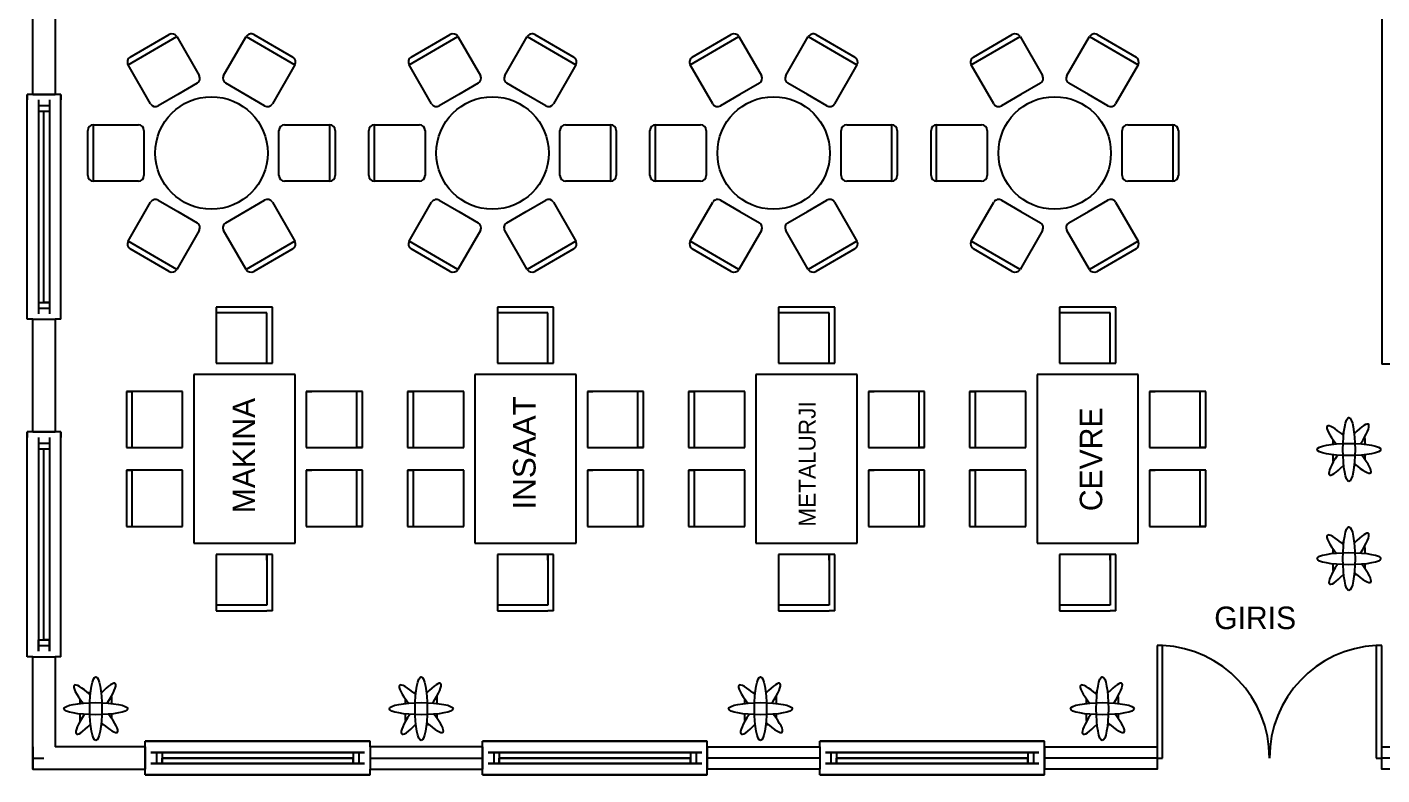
# Model space of a CAD drawing. Header units: millimetres. Extents: x -2460 to 1915, y -15 to 2310.
# Drawn here: x -5 to 1200, y -15 to 650 of the extents above; entities that cross this region are included whole.
import ezdxf

# ---------------------------------------------------------------- set-up
doc = ezdxf.new("R2010")
doc.units = ezdxf.units.MM

msp = doc.modelspace()

# ---------------------------------------------------------------- linework, layer by layer
for p, q in [((1200, 790), (1200, 350)), ((84.82, 616.288), (128.121, 641.288)), ((86.65, 623.118), (121.291, 643.118)), ((128.121, 641.288), (148.121, 606.647)), ((169.82, 606.647), (189.82, 641.288)), ((189.82, 641.288), (233.121, 616.288)), ((196.65, 643.118), (231.291, 623.118)), ((334.82, 616.288), (378.121, 641.288)), ((336.65, 623.118), (371.291, 643.118)), ((378.121, 641.288), (398.121, 606.647)), ((419.82, 606.647), (439.82, 641.288)), ((439.82, 641.288), (483.121, 616.288)), ((446.65, 643.118), (481.291, 623.118)), ((584.82, 616.288), (628.121, 641.288)), ((586.65, 623.118), (621.291, 643.118)), ((628.121, 641.288), (648.121, 606.647)), ((669.82, 606.647), (689.82, 641.288)), ((689.82, 641.288), (733.121, 616.288)), ((696.65, 643.118), (731.291, 623.118)), ((834.82, 616.288), (878.121, 641.288)), ((836.65, 623.118), (871.291, 643.118)), ((878.121, 641.288), (898.121, 606.647)), ((919.82, 606.647), (939.82, 641.288)), ((939.82, 641.288), (983.121, 616.288)), ((946.65, 643.118), (981.291, 623.118)), ((104.82, 581.647), (84.82, 616.288)), ((233.121, 616.288), (213.121, 581.647)), ((354.82, 581.647), (334.82, 616.288)), ((483.121, 616.288), (463.121, 581.647)), ((604.82, 581.647), (584.82, 616.288)), ((733.121, 616.288), (713.121, 581.647)), ((854.82, 581.647), (834.82, 616.288)), ((983.121, 616.288), (963.121, 581.647)), ((146.291, 599.817), (128.97, 589.817)), ((188.97, 589.817), (171.65, 599.817)), ((396.291, 599.817), (378.97, 589.817)), ((438.97, 589.817), (421.65, 599.817)), ((646.291, 599.817), (628.97, 589.817)), ((688.97, 589.817), (671.65, 599.817)), ((896.291, 599.817), (878.97, 589.817)), ((938.97, 589.817), (921.65, 599.817)), ((-5, 390), (-5, 590)), ((0, 590), (-5, 590)), ((-5, 590), (-5, 585)), ((0, 590), (20, 590)), ((5, 585), (5, 395)), ((5, 585), (5, 580)), ((5, 580), (15, 580)), ((5, 580), (5, 575)), ((15, 585), (15, 395)), ((15, 585), (15, 580)), ((15, 580), (15, 575)), ((25, 590), (20, 590)), ((25, 390), (25, 590)), ((25, 590), (25, 585)), ((128.97, 589.817), (111.65, 579.817)), ((206.291, 579.817), (188.97, 589.817)), ((378.97, 589.817), (361.65, 579.817)), ((456.291, 579.817), (438.97, 589.817)), ((628.97, 589.817), (611.65, 579.817)), ((706.291, 579.817), (688.97, 589.817)), ((878.97, 589.817), (861.65, 579.817)), ((956.291, 579.817), (938.97, 589.817)), ((5, 575), (15, 575)), ((10, 405), (10, 575)), ((48.97, 517.856), (48.97, 557.856)), ((53.97, 562.856), (93.97, 562.856)), ((53.97, 512.856), (53.97, 562.856)), ((98.97, 557.856), (98.97, 537.856)), ((218.97, 537.856), (218.97, 557.856)), ((223.97, 562.856), (263.97, 562.856)), ((263.97, 562.856), (263.97, 512.856)), ((268.97, 557.856), (268.97, 517.856)), ((298.97, 517.856), (298.97, 557.856)), ((303.97, 562.856), (343.97, 562.856)), ((303.97, 512.856), (303.97, 562.856)), ((348.97, 557.856), (348.97, 537.856)), ((468.97, 537.856), (468.97, 557.856)), ((473.97, 562.856), (513.97, 562.856)), ((513.97, 562.856), (513.97, 512.856)), ((518.97, 557.856), (518.97, 517.856)), ((548.97, 517.856), (548.97, 557.856)), ((553.97, 562.856), (593.97, 562.856)), ((553.97, 512.856), (553.97, 562.856)), ((598.97, 557.856), (598.97, 537.856)), ((718.97, 537.856), (718.97, 557.856)), ((723.97, 562.856), (763.97, 562.856)), ((763.97, 562.856), (763.97, 512.856)), ((768.97, 557.856), (768.97, 517.856)), ((798.97, 517.856), (798.97, 557.856)), ((803.97, 562.856), (843.97, 562.856)), ((803.97, 512.856), (803.97, 562.856)), ((848.97, 557.856), (848.97, 537.856)), ((968.97, 537.856), (968.97, 557.856)), ((973.97, 562.856), (1013.97, 562.856)), ((1013.97, 562.856), (1013.97, 512.856)), ((1018.97, 557.856), (1018.97, 517.856)), ((98.97, 537.856), (98.97, 517.856)), ((218.97, 517.856), (218.97, 537.856)), ((348.97, 537.856), (348.97, 517.856)), ((468.97, 517.856), (468.97, 537.856)), ((598.97, 537.856), (598.97, 517.856)), ((718.97, 517.856), (718.97, 537.856)), ((848.97, 537.856), (848.97, 517.856)), ((968.97, 517.856), (968.97, 537.856)), ((93.97, 512.856), (53.97, 512.856)), ((263.97, 512.856), (223.97, 512.856)), ((343.97, 512.856), (303.97, 512.856)), ((513.97, 512.856), (473.97, 512.856)), ((593.97, 512.856), (553.97, 512.856)), ((763.97, 512.856), (723.97, 512.856)), ((843.97, 512.856), (803.97, 512.856)), ((1013.97, 512.856), (973.97, 512.856)), ((84.82, 459.423), (104.82, 494.064)), ((111.65, 495.894), (128.97, 485.894)), ((188.97, 485.894), (206.291, 495.894)), ((213.121, 494.064), (233.121, 459.423)), ((334.82, 459.423), (354.82, 494.064)), ((361.65, 495.894), (378.97, 485.894)), ((438.97, 485.894), (456.291, 495.894)), ((463.121, 494.064), (483.121, 459.423)), ((584.82, 459.423), (604.82, 494.064)), ((611.65, 495.894), (628.97, 485.894)), ((688.97, 485.894), (706.291, 495.894)), ((713.121, 494.064), (733.121, 459.423)), ((834.82, 459.423), (854.82, 494.064)), ((861.65, 495.894), (878.97, 485.894)), ((938.97, 485.894), (956.291, 495.894)), ((963.121, 494.064), (983.121, 459.423)), ((128.97, 485.894), (146.291, 475.894)), ((171.65, 475.894), (188.97, 485.894)), ((378.97, 485.894), (396.291, 475.894)), ((421.65, 475.894), (438.97, 485.894)), ((628.97, 485.894), (646.291, 475.894)), ((671.65, 475.894), (688.97, 485.894)), ((878.97, 485.894), (896.291, 475.894)), ((921.65, 475.894), (938.97, 485.894)), ((128.121, 434.423), (84.82, 459.423)), ((148.121, 469.064), (128.121, 434.423)), ((189.82, 434.423), (169.82, 469.064)), ((233.121, 459.423), (189.82, 434.423)), ((378.121, 434.423), (334.82, 459.423)), ((398.121, 469.064), (378.121, 434.423)), ((439.82, 434.423), (419.82, 469.064)), ((483.121, 459.423), (439.82, 434.423)), ((628.121, 434.423), (584.82, 459.423)), ((648.121, 469.064), (628.121, 434.423)), ((689.82, 434.423), (669.82, 469.064)), ((733.121, 459.423), (689.82, 434.423)), ((878.121, 434.423), (834.82, 459.423)), ((898.121, 469.064), (878.121, 434.423)), ((939.82, 434.423), (919.82, 469.064)), ((983.121, 459.423), (939.82, 434.423)), ((121.291, 432.593), (86.65, 452.593)), ((231.291, 452.593), (196.65, 432.593)), ((371.291, 432.593), (336.65, 452.593)), ((481.291, 452.593), (446.65, 432.593)), ((621.291, 432.593), (586.65, 452.593)), ((731.291, 452.593), (696.65, 432.593)), ((871.291, 432.593), (836.65, 452.593)), ((981.291, 452.593), (946.65, 432.593)), ((5, 405), (15, 405)), ((5, 400), (15, 400)), ((15, 405), (10, 405)), ((213.303, 400.912), (163.303, 400.912)), ((163.303, 400.912), (163.303, 350.912)), ((213.303, 350.912), (213.303, 400.912)), ((463.303, 400.912), (413.303, 400.912)), ((413.303, 400.912), (413.303, 350.912)), ((463.303, 350.912), (463.303, 400.912)), ((713.303, 400.912), (663.303, 400.912)), ((663.303, 400.912), (663.303, 350.912)), ((713.303, 350.912), (713.303, 400.912)), ((963.303, 400.912), (913.303, 400.912)), ((913.303, 400.912), (913.303, 350.912)), ((963.303, 350.912), (963.303, 400.912)), ((0, 390), (-5, 390)), ((0, 390), (20, 390)), ((25, 390), (20, 390)), ((208.303, 395.912), (163.303, 395.912)), ((208.303, 350.912), (208.303, 395.912)), ((458.303, 395.912), (413.303, 395.912)), ((458.303, 350.912), (458.303, 395.912)), ((708.303, 395.912), (663.303, 395.912)), ((708.303, 350.912), (708.303, 395.912)), ((958.303, 395.912), (913.303, 395.912)), ((958.303, 350.912), (958.303, 395.912)), ((163.303, 350.912), (188.303, 350.912)), ((188.303, 350.912), (213.303, 350.912)), ((188.303, 350.912), (208.303, 350.912)), ((413.303, 350.912), (438.303, 350.912)), ((438.303, 350.912), (463.303, 350.912)), ((438.303, 350.912), (458.303, 350.912)), ((663.303, 350.912), (688.303, 350.912)), ((688.303, 350.912), (713.303, 350.912)), ((688.303, 350.912), (708.303, 350.912)), ((913.303, 350.912), (938.303, 350.912)), ((938.303, 350.912), (963.303, 350.912)), ((938.303, 350.912), (958.303, 350.912)), ((1250, 350), (1200, 350)), ((233.303, 340.912), (143.303, 340.912)), ((143.303, 340.912), (143.303, 190.912)), ((233.303, 190.912), (233.303, 340.912)), ((483.303, 340.912), (393.303, 340.912)), ((393.303, 340.912), (393.303, 190.912)), ((483.303, 190.912), (483.303, 340.912)), ((733.303, 340.912), (643.303, 340.912)), ((643.303, 340.912), (643.303, 190.912)), ((733.303, 190.912), (733.303, 340.912)), ((983.303, 340.912), (893.303, 340.912)), ((893.303, 340.912), (893.303, 190.912)), ((983.303, 190.912), (983.303, 340.912)), ((133.303, 325.912), (83.303, 325.912)), ((83.303, 325.912), (83.303, 275.912)), ((83.303, 325.912), (88.303, 325.912)), ((88.303, 325.912), (88.303, 275.912)), ((133.303, 300.912), (133.303, 325.912)), ((293.303, 325.912), (243.303, 325.912)), ((243.303, 325.912), (243.303, 275.912)), ((243.303, 325.912), (248.303, 325.912)), ((288.303, 275.912), (288.303, 325.912)), ((293.303, 300.912), (293.303, 325.912)), ((383.303, 325.912), (333.303, 325.912)), ((333.303, 325.912), (333.303, 275.912)), ((333.303, 325.912), (338.303, 325.912)), ((338.303, 325.912), (338.303, 275.912)), ((383.303, 300.912), (383.303, 325.912)), ((543.303, 325.912), (493.303, 325.912)), ((493.303, 325.912), (493.303, 275.912)), ((493.303, 325.912), (498.303, 325.912)), ((538.303, 275.912), (538.303, 325.912)), ((543.303, 300.912), (543.303, 325.912)), ((633.303, 325.912), (583.303, 325.912)), ((583.303, 325.912), (583.303, 275.912)), ((583.303, 325.912), (588.303, 325.912)), ((588.303, 325.912), (588.303, 275.912)), ((633.303, 300.912), (633.303, 325.912)), ((793.303, 325.912), (743.303, 325.912)), ((743.303, 325.912), (743.303, 275.912)), ((743.303, 325.912), (748.303, 325.912)), ((788.303, 275.912), (788.303, 325.912)), ((793.303, 300.912), (793.303, 325.912)), ((883.303, 325.912), (833.303, 325.912)), ((833.303, 325.912), (833.303, 275.912)), ((833.303, 325.912), (838.303, 325.912)), ((838.303, 325.912), (838.303, 275.912)), ((883.303, 300.912), (883.303, 325.912)), ((1043.303, 325.912), (993.303, 325.912)), ((993.303, 325.912), (993.303, 275.912)), ((993.303, 325.912), (998.303, 325.912)), ((1038.303, 275.912), (1038.303, 325.912)), ((1043.303, 300.912), (1043.303, 325.912)), ((-5, 90), (-5, 290)), ((0, 290), (-5, 290)), ((-5, 290), (-5, 285)), ((0, 290), (20, 290)), ((25, 290), (20, 290)), ((25, 90), (25, 290)), ((25, 290), (25, 285)), ((133.303, 275.912), (133.303, 300.912)), ((293.303, 275.912), (293.303, 300.912)), ((383.303, 275.912), (383.303, 300.912)), ((543.303, 275.912), (543.303, 300.912)), ((633.303, 275.912), (633.303, 300.912)), ((793.303, 275.912), (793.303, 300.912)), ((883.303, 275.912), (883.303, 300.912)), ((1043.303, 275.912), (1043.303, 300.912)), ((5, 285), (5, 95)), ((5, 285), (5, 280)), ((5, 280), (15, 280)), ((5, 280), (5, 275)), ((15, 285), (15, 95)), ((15, 285), (15, 280)), ((15, 280), (15, 275)), ((5, 275), (15, 275)), ((10, 105), (10, 275)), ((83.303, 275.912), (133.303, 275.912)), ((243.303, 275.912), (293.303, 275.912)), ((293.303, 275.912), (288.303, 275.912)), ((333.303, 275.912), (383.303, 275.912)), ((493.303, 275.912), (543.303, 275.912)), ((543.303, 275.912), (538.303, 275.912)), ((583.303, 275.912), (633.303, 275.912)), ((743.303, 275.912), (793.303, 275.912)), ((793.303, 275.912), (788.303, 275.912)), ((833.303, 275.912), (883.303, 275.912)), ((993.303, 275.912), (1043.303, 275.912)), ((1043.303, 275.912), (1038.303, 275.912)), ((133.303, 255.912), (83.303, 255.912)), ((83.303, 255.912), (83.303, 205.912)), ((83.303, 255.912), (88.303, 255.912)), ((88.303, 255.912), (88.303, 205.912)), ((133.303, 230.912), (133.303, 255.912)), ((293.303, 255.912), (243.303, 255.912)), ((243.303, 255.912), (243.303, 205.912)), ((243.303, 255.912), (248.303, 255.912)), ((288.303, 205.912), (288.303, 255.912)), ((293.303, 230.912), (293.303, 255.912)), ((383.303, 255.912), (333.303, 255.912)), ((333.303, 255.912), (333.303, 205.912)), ((333.303, 255.912), (338.303, 255.912)), ((338.303, 255.912), (338.303, 205.912)), ((383.303, 230.912), (383.303, 255.912)), ((543.303, 255.912), (493.303, 255.912)), ((493.303, 255.912), (493.303, 205.912)), ((493.303, 255.912), (498.303, 255.912)), ((538.303, 205.912), (538.303, 255.912)), ((543.303, 230.912), (543.303, 255.912)), ((633.303, 255.912), (583.303, 255.912)), ((583.303, 255.912), (583.303, 205.912)), ((583.303, 255.912), (588.303, 255.912)), ((588.303, 255.912), (588.303, 205.912)), ((633.303, 230.912), (633.303, 255.912)), ((793.303, 255.912), (743.303, 255.912)), ((743.303, 255.912), (743.303, 205.912)), ((743.303, 255.912), (748.303, 255.912)), ((788.303, 205.912), (788.303, 255.912)), ((793.303, 230.912), (793.303, 255.912)), ((883.303, 255.912), (833.303, 255.912)), ((833.303, 255.912), (833.303, 205.912)), ((833.303, 255.912), (838.303, 255.912)), ((838.303, 255.912), (838.303, 205.912)), ((883.303, 230.912), (883.303, 255.912)), ((1043.303, 255.912), (993.303, 255.912)), ((993.303, 255.912), (993.303, 205.912)), ((993.303, 255.912), (998.303, 255.912)), ((1038.303, 205.912), (1038.303, 255.912)), ((1043.303, 230.912), (1043.303, 255.912)), ((133.303, 205.912), (133.303, 230.912)), ((293.303, 205.912), (293.303, 230.912)), ((383.303, 205.912), (383.303, 230.912)), ((543.303, 205.912), (543.303, 230.912)), ((633.303, 205.912), (633.303, 230.912)), ((793.303, 205.912), (793.303, 230.912)), ((883.303, 205.912), (883.303, 230.912)), ((1043.303, 205.912), (1043.303, 230.912)), ((83.303, 205.912), (133.303, 205.912)), ((243.303, 205.912), (293.303, 205.912)), ((293.303, 205.912), (288.303, 205.912)), ((333.303, 205.912), (383.303, 205.912)), ((493.303, 205.912), (543.303, 205.912)), ((543.303, 205.912), (538.303, 205.912)), ((583.303, 205.912), (633.303, 205.912)), ((743.303, 205.912), (793.303, 205.912)), ((793.303, 205.912), (788.303, 205.912)), ((833.303, 205.912), (883.303, 205.912)), ((993.303, 205.912), (1043.303, 205.912)), ((1043.303, 205.912), (1038.303, 205.912)), ((143.303, 190.912), (233.303, 190.912)), ((213.303, 180.912), (163.303, 180.912)), ((163.303, 180.912), (163.303, 130.912)), ((208.303, 175.912), (208.303, 180.912)), ((208.303, 180.912), (208.303, 135.912)), ((213.303, 130.912), (213.303, 180.912)), ((393.303, 190.912), (483.303, 190.912)), ((463.303, 180.912), (413.303, 180.912)), ((413.303, 180.912), (413.303, 130.912)), ((458.303, 175.912), (458.303, 180.912)), ((458.303, 180.912), (458.303, 135.912)), ((463.303, 130.912), (463.303, 180.912)), ((643.303, 190.912), (733.303, 190.912)), ((713.303, 180.912), (663.303, 180.912)), ((663.303, 180.912), (663.303, 130.912)), ((708.303, 175.912), (708.303, 180.912)), ((708.303, 180.912), (708.303, 135.912)), ((713.303, 130.912), (713.303, 180.912)), ((893.303, 190.912), (983.303, 190.912)), ((963.303, 180.912), (913.303, 180.912)), ((913.303, 180.912), (913.303, 130.912)), ((958.303, 175.912), (958.303, 180.912)), ((958.303, 180.912), (958.303, 135.912)), ((963.303, 130.912), (963.303, 180.912)), ((208.303, 135.912), (163.303, 135.912)), ((458.303, 135.912), (413.303, 135.912)), ((708.303, 135.912), (663.303, 135.912)), ((958.303, 135.912), (913.303, 135.912)), ((163.303, 130.912), (188.303, 130.912)), ((188.303, 130.912), (208.303, 130.912)), ((213.303, 130.912), (208.303, 130.912)), ((413.303, 130.912), (438.303, 130.912)), ((438.303, 130.912), (458.303, 130.912)), ((463.303, 130.912), (458.303, 130.912)), ((663.303, 130.912), (688.303, 130.912)), ((688.303, 130.912), (708.303, 130.912)), ((713.303, 130.912), (708.303, 130.912)), ((913.303, 130.912), (938.303, 130.912)), ((938.303, 130.912), (958.303, 130.912)), ((963.303, 130.912), (958.303, 130.912)), ((5, 100), (5, 105)), ((5, 105), (15, 105)), ((5, 95), (5, 100)), ((5, 100), (15, 100)), ((15, 105), (10, 105)), ((15, 100), (15, 105)), ((15, 95), (15, 100)), ((1000, 100), (1000, 0)), ((1005, 100), (1000, 100)), ((1005, 0), (1005, 100)), ((1200, 100), (1195, 100)), ((1195, 100), (1195, 0)), ((1200, 0), (1200, 100)), ((-5, 90), (-5, 95)), ((0, 90), (-5, 90)), ((0, 90), (20, 90)), ((25, 90), (20, 90)), ((25, 90), (25, 95)), ((100, 15), (300, 15)), ((100, 10), (100, 15)), ((100, 15), (105, 15)), ((300, 15), (100, 15)), ((100, 10), (100, 15)), ((100, 15), (105, 15)), ((300, 15), (295, 15)), ((300, 15), (295, 15)), ((300, 10), (300, 15)), ((300, 10), (300, 15)), ((400, 15), (600, 15)), ((400, 10), (400, 15)), ((400, 15), (405, 15)), ((600, 15), (400, 15)), ((400, 10), (400, 15)), ((400, 15), (405, 15)), ((600, 15), (595, 15)), ((600, 15), (595, 15)), ((600, 10), (600, 15)), ((600, 10), (600, 15)), ((700, 15), (900, 15)), ((700, 10), (700, 15)), ((700, 15), (705, 15)), ((900, 15), (700, 15)), ((700, 10), (700, 15)), ((700, 15), (705, 15)), ((900, 15), (895, 15)), ((900, 15), (895, 15)), ((900, 10), (900, 15)), ((900, 10), (900, 15)), ((0, 0), (10, 0)), ((100, 10), (100, -10)), ((295, 5), (105, 5)), ((105, 5), (110, 5)), ((105, 5), (295, 5)), ((105, 5), (110, 5)), ((110, 5), (110, -5)), ((110, 5), (115, 5)), ((110, 5), (110, -5)), ((110, 5), (115, 5)), ((115, 5), (115, -5)), ((115, 5), (115, -5)), ((115, -5), (115, 0)), ((115, 0), (285, 0)), ((285, 0), (115, 0)), ((290, 5), (285, 5)), ((285, 5), (285, -5)), ((290, 5), (285, 5)), ((285, 5), (285, -5)), ((285, -5), (285, 0)), ((295, 5), (290, 5)), ((290, 5), (290, -5)), ((295, 5), (290, 5)), ((290, 5), (290, -5)), ((300, 10), (300, -10)), ((300, 0), (400, 0)), ((400, 10), (400, -10)), ((595, 5), (405, 5)), ((405, 5), (410, 5)), ((405, 5), (595, 5)), ((405, 5), (410, 5)), ((410, 5), (410, -5)), ((410, 5), (415, 5)), ((410, 5), (410, -5)), ((410, 5), (415, 5)), ((415, 5), (415, -5)), ((415, 5), (415, -5)), ((415, -5), (415, 0)), ((415, 0), (585, 0)), ((585, 0), (415, 0)), ((590, 5), (585, 5)), ((585, 5), (585, -5)), ((590, 5), (585, 5)), ((585, 5), (585, -5)), ((585, -5), (585, 0)), ((595, 5), (590, 5)), ((590, 5), (590, -5)), ((595, 5), (590, 5)), ((590, 5), (590, -5)), ((600, 10), (600, -10)), ((700, 0), (600, 0)), ((700, 10), (700, -10)), ((895, 5), (705, 5)), ((705, 5), (710, 5)), ((705, 5), (895, 5)), ((705, 5), (710, 5)), ((710, 5), (710, -5)), ((710, 5), (715, 5)), ((710, 5), (710, -5)), ((710, 5), (715, 5)), ((715, 5), (715, -5)), ((715, 5), (715, -5)), ((715, -5), (715, 0)), ((715, 0), (885, 0)), ((885, 0), (715, 0)), ((890, 5), (885, 5)), ((885, 5), (885, -5)), ((890, 5), (885, 5)), ((885, 5), (885, -5)), ((885, -5), (885, 0)), ((895, 5), (890, 5)), ((890, 5), (890, -5)), ((895, 5), (890, 5)), ((890, 5), (890, -5)), ((900, 10), (900, -10)), ((1000, 0), (900, 0)), ((1000, 0), (1005, 0)), ((1195, 0), (1200, 0)), ((1300, 0), (1200, 0)), ((100, -15), (100, -10)), ((100, -15), (100, -10)), ((295, -5), (105, -5)), ((105, -5), (110, -5)), ((105, -5), (295, -5)), ((105, -5), (110, -5)), ((110, -5), (115, -5)), ((110, -5), (115, -5)), ((290, -5), (285, -5)), ((290, -5), (285, -5)), ((295, -5), (290, -5)), ((295, -5), (290, -5)), ((300, -15), (300, -10)), ((300, -15), (300, -10)), ((400, -15), (400, -10)), ((400, -15), (400, -10)), ((595, -5), (405, -5)), ((405, -5), (410, -5)), ((405, -5), (595, -5)), ((405, -5), (410, -5)), ((410, -5), (415, -5)), ((410, -5), (415, -5)), ((590, -5), (585, -5)), ((590, -5), (585, -5)), ((595, -5), (590, -5)), ((595, -5), (590, -5)), ((600, -15), (600, -10)), ((600, -15), (600, -10)), ((700, -15), (700, -10)), ((700, -15), (700, -10)), ((895, -5), (705, -5)), ((705, -5), (710, -5)), ((705, -5), (895, -5)), ((705, -5), (710, -5)), ((710, -5), (715, -5)), ((710, -5), (715, -5)), ((890, -5), (885, -5)), ((890, -5), (885, -5)), ((895, -5), (890, -5)), ((895, -5), (890, -5)), ((900, -15), (900, -10)), ((900, -15), (900, -10)), ((100, -15), (300, -15)), ((100, -15), (105, -15)), ((300, -15), (100, -15)), ((100, -15), (105, -15)), ((300, -15), (295, -15)), ((300, -15), (295, -15)), ((400, -15), (600, -15)), ((400, -15), (405, -15)), ((600, -15), (400, -15)), ((400, -15), (405, -15)), ((600, -15), (595, -15)), ((600, -15), (595, -15)), ((700, -15), (900, -15)), ((700, -15), (705, -15)), ((900, -15), (700, -15)), ((700, -15), (705, -15)), ((900, -15), (895, -15)), ((900, -15), (895, -15))]:
    msp.add_line(p, q)
for points in [[(0, 590), (0, 690), (20, 690), (20, 590)], [(0, 290), (0, 390), (20, 390), (20, 290)], [(400, 10), (300, 10), (300, -10), (400, -10)], [(600, 10), (700, 10), (700, -10), (600, -10)], [(900, 10), (1000, 10), (1000, -10), (900, -10)], [(1200, 10), (1300, 10), (1300, -10), (1200, -10)]]:
    msp.add_lwpolyline(points, close=True)
for points in [[(1156.686, 278.933), (1156.686, 282.788)], [(1163.662, 288.523), (1166.041, 288.523)], [(1175.349, 288.523), (1175.843, 288.523)], [(1184.705, 269.567), (1184.705, 265.712)], [(1166.041, 259.976), (1165.548, 259.976)], [(1177.728, 259.976), (1175.349, 259.976)], [(1156.686, 181.888), (1156.686, 185.743)], [(1163.662, 191.479), (1166.041, 191.479)], [(1175.349, 191.479), (1175.843, 191.479)], [(1184.705, 172.522), (1184.705, 168.667)], [(1166.041, 162.932), (1165.548, 162.932)], [(1177.728, 162.932), (1175.349, 162.932)], [(0, -10), (0, 90), (20, 90), (20, 10)], [(42.095, 48.527), (42.095, 52.383)], [(49.072, 58.118), (51.451, 58.118)], [(60.759, 58.118), (61.252, 58.118)], [(331.549, 48.527), (331.549, 52.383)], [(338.525, 58.118), (340.904, 58.118)], [(350.212, 58.118), (350.706, 58.118)], [(633.344, 48.527), (633.344, 52.383)], [(640.32, 58.118), (642.7, 58.118)], [(652.007, 58.118), (652.501, 58.118)], [(937.333, 48.527), (937.333, 52.383)], [(944.309, 58.118), (946.688, 58.118)], [(955.996, 58.118), (956.49, 58.118)], [(70.114, 39.162), (70.114, 35.306)], [(359.568, 39.162), (359.568, 35.306)], [(661.363, 39.162), (661.363, 35.306)], [(965.352, 39.162), (965.352, 35.306)], [(51.451, 29.571), (50.957, 29.571)], [(63.138, 29.571), (60.759, 29.571)], [(340.904, 29.571), (340.411, 29.571)], [(352.592, 29.571), (350.212, 29.571)], [(642.7, 29.571), (642.206, 29.571)], [(654.387, 29.571), (652.007, 29.571)], [(946.688, 29.571), (946.195, 29.571)], [(958.375, 29.571), (955.996, 29.571)], [(0, 10), (0, -10), (100, -10), (100, 10), (20, 10)]]:
    msp.add_lwpolyline(points)
for points in [[(1184.466, 285.05, -0.07770199), (1184.705, 283.523), (1184.705, 278.933)], [(1156.924, 263.45, -0.07770199), (1156.686, 264.976), (1156.686, 269.567)], [(1184.466, 188.005, -0.07770199), (1184.705, 186.479), (1184.705, 181.888)], [(1156.924, 166.405, -0.07770199), (1156.686, 167.932), (1156.686, 172.522)], [(69.876, 54.644, -0.07770199), (70.114, 53.118), (70.114, 48.527)], [(359.329, 54.644, -0.07770199), (359.568, 53.118), (359.568, 48.527)], [(661.125, 54.644, -0.07770199), (661.363, 53.118), (661.363, 48.527)], [(965.113, 54.644, -0.07770199), (965.352, 53.118), (965.352, 48.527)], [(42.334, 33.045, -0.07770199), (42.095, 34.571), (42.095, 39.162)], [(331.787, 33.045, -0.07770199), (331.549, 34.571), (331.549, 39.162)], [(633.583, 33.045, -0.07770199), (633.344, 34.571), (633.344, 39.162)], [(937.571, 33.045, -0.07770199), (937.333, 34.571), (937.333, 39.162)]]:
    msp.add_lwpolyline(points, format="xyb")
for centre in [(158.97, 537.856), (408.97, 537.856), (658.97, 537.856), (908.97, 537.856)]:
    msp.add_circle(centre, 50)
for centre, radius, start, end in [((123.791, 638.788), 5, 30, 120), ((194.15, 638.788), 5, 60, 150), ((373.791, 638.788), 5, 30, 120), ((444.15, 638.788), 5, 60, 150), ((623.791, 638.788), 5, 30, 120), ((694.15, 638.788), 5, 60, 150), ((873.791, 638.788), 5, 30, 120), ((944.15, 638.788), 5, 60, 150), ((89.15, 618.788), 5, 120, 210), ((228.791, 618.788), 5, 330, 60), ((339.15, 618.788), 5, 120, 210), ((478.791, 618.788), 5, 330, 60), ((589.15, 618.788), 5, 120, 210), ((728.791, 618.788), 5, 330, 60), ((839.15, 618.788), 5, 120, 210), ((978.791, 618.788), 5, 330, 60), ((143.791, 604.147), 5, 300, 30), ((174.15, 604.147), 5, 150, 240), ((393.791, 604.147), 5, 300, 30), ((424.15, 604.147), 5, 150, 240), ((643.791, 604.147), 5, 300, 30), ((674.15, 604.147), 5, 150, 240), ((893.791, 604.147), 5, 300, 30), ((924.15, 604.147), 5, 150, 240), ((109.15, 584.147), 5, 210, 300), ((208.791, 584.147), 5, 240, 330), ((359.15, 584.147), 5, 210, 300), ((458.791, 584.147), 5, 240, 330), ((609.15, 584.147), 5, 210, 300), ((708.791, 584.147), 5, 240, 330), ((859.15, 584.147), 5, 210, 300), ((958.791, 584.147), 5, 240, 330), ((53.97, 557.856), 5, 90, 180), ((93.97, 557.856), 5, 0, 90), ((223.97, 557.856), 5, 90, 180), ((263.97, 557.856), 5, 0, 90), ((303.97, 557.856), 5, 90, 180), ((343.97, 557.856), 5, 0, 90), ((473.97, 557.856), 5, 90, 180), ((513.97, 557.856), 5, 0, 90), ((553.97, 557.856), 5, 90, 180), ((593.97, 557.856), 5, 0, 90), ((723.97, 557.856), 5, 90, 180), ((763.97, 557.856), 5, 0, 90), ((803.97, 557.856), 5, 90, 180), ((843.97, 557.856), 5, 0, 90), ((973.97, 557.856), 5, 90, 180), ((1013.97, 557.856), 5, 0, 90), ((53.97, 517.856), 5, 180, 270), ((93.97, 517.856), 5, 270, 0), ((223.97, 517.856), 5, 180, 270), ((263.97, 517.856), 5, 270, 0), ((303.97, 517.856), 5, 180, 270), ((343.97, 517.856), 5, 270, 0), ((473.97, 517.856), 5, 180, 270), ((513.97, 517.856), 5, 270, 0), ((553.97, 517.856), 5, 180, 270), ((593.97, 517.856), 5, 270, 0), ((723.97, 517.856), 5, 180, 270), ((763.97, 517.856), 5, 270, 0), ((803.97, 517.856), 5, 180, 270), ((843.97, 517.856), 5, 270, 0), ((973.97, 517.856), 5, 180, 270), ((1013.97, 517.856), 5, 270, 0), ((109.15, 491.564), 5, 60, 150), ((208.791, 491.564), 5, 30, 120), ((359.15, 491.564), 5, 60, 150), ((458.791, 491.564), 5, 30, 120), ((609.15, 491.564), 5, 60, 150), ((708.791, 491.564), 5, 30, 120), ((859.15, 491.564), 5, 60, 150), ((958.791, 491.564), 5, 30, 120), ((143.791, 471.564), 5, 330, 60), ((174.15, 471.564), 5, 120, 210), ((393.791, 471.564), 5, 330, 60), ((424.15, 471.564), 5, 120, 210), ((643.791, 471.564), 5, 330, 60), ((674.15, 471.564), 5, 120, 210), ((893.791, 471.564), 5, 330, 60), ((924.15, 471.564), 5, 120, 210), ((89.15, 456.923), 5, 150, 240), ((228.791, 456.923), 5, 300, 30), ((339.15, 456.923), 5, 150, 240), ((478.791, 456.923), 5, 300, 30), ((589.15, 456.923), 5, 150, 240), ((728.791, 456.923), 5, 300, 30), ((839.15, 456.923), 5, 150, 240), ((978.791, 456.923), 5, 300, 30), ((123.791, 436.923), 5, 240, 330), ((194.15, 436.923), 5, 210, 300), ((373.791, 436.923), 5, 240, 330), ((444.15, 436.923), 5, 210, 300), ((623.791, 436.923), 5, 240, 330), ((694.15, 436.923), 5, 210, 300), ((873.791, 436.923), 5, 240, 330), ((944.15, 436.923), 5, 210, 300), ((1000, 0.125), 100, 359.92838, 87.134018), ((1200, 0.125), 100, 92.865982, 180.07162)]:
    msp.add_arc(centre, radius, start, end)
for centre, major_axis in [((1170.695, 274.25), (0, -28.367)), ((1170.695, 274.25), (28.367, 0)), ((1170.695, 177.205), (0, -28.367)), ((1170.695, 177.205), (28.367, 0)), ((56.105, 43.845), (0, -28.367)), ((345.558, 43.845), (0, -28.367)), ((647.354, 43.845), (0, -28.367)), ((951.342, 43.845), (0, -28.367)), ((56.105, 43.845), (28.367, 0)), ((345.558, 43.845), (28.367, 0)), ((647.354, 43.845), (28.367, 0)), ((951.342, 43.845), (28.367, 0))]:
    msp.add_ellipse(centre, major_axis=major_axis, ratio=0.18984131)
for centre, major_axis, start_param, end_param in [((1170.695, 274.25), (-19.278, 20.809), 5.16336667, 7.44395772), ((1170.695, 274.25), (-17.314, -22.47), 8.22230641, 10.48705691), ((1170.695, 274.25), (-17.314, -22.47), 5.08071376, 7.34546426), ((1170.695, 274.25), (-19.278, 20.809), 8.30495932, 10.58555038), ((1170.695, 177.205), (-19.278, 20.809), 5.16336667, 7.44395772), ((1170.695, 177.205), (-17.314, -22.47), 8.22230641, 10.48705691), ((1170.695, 177.205), (-17.314, -22.47), 5.08071376, 7.34546426), ((1170.695, 177.205), (-19.278, 20.809), 8.30495932, 10.58555038), ((56.105, 43.845), (-19.278, 20.809), 5.16336667, 7.44395772), ((56.105, 43.845), (-17.314, -22.47), 8.22230641, 10.48705691), ((345.558, 43.845), (-19.278, 20.809), 5.16336667, 7.44395772), ((345.558, 43.845), (-17.314, -22.47), 8.22230641, 10.48705691), ((647.354, 43.845), (-19.278, 20.809), 5.16336667, 7.44395772), ((647.354, 43.845), (-17.314, -22.47), 8.22230641, 10.48705691), ((951.342, 43.845), (-19.278, 20.809), 5.16336667, 7.44395772), ((951.342, 43.845), (-17.314, -22.47), 8.22230641, 10.48705691), ((56.105, 43.845), (-17.314, -22.47), 5.08071376, 7.34546426), ((56.105, 43.845), (-19.278, 20.809), 8.30495932, 10.58555038), ((345.558, 43.845), (-17.314, -22.47), 5.08071376, 7.34546426), ((345.558, 43.845), (-19.278, 20.809), 8.30495932, 10.58555038), ((647.354, 43.845), (-17.314, -22.47), 5.08071376, 7.34546426), ((647.354, 43.845), (-19.278, 20.809), 8.30495932, 10.58555038), ((951.342, 43.845), (-17.314, -22.47), 5.08071376, 7.34546426), ((951.342, 43.845), (-19.278, 20.809), 8.30495932, 10.58555038)]:
    msp.add_ellipse(centre, major_axis=major_axis, ratio=0.18984131, start_param=start_param, end_param=end_param)

# ---------------------------------------------------------------- texts
at = {"width": 90, "attachment_point": 1, "rotation": 90}
for s, insert, char_height in [('MAKINA', (177.756, 217.607), 20), ('{\\fArial|b0|i0|c162|p34;INSAAT}', (427.259, 220.833), 20), ('METALURJI', (681.31, 205.69), 15), ('CEVRE', (931.248, 219.453), 20)]:
    msp.add_mtext(s, dxfattribs=dict(at, insert=insert, char_height=char_height))
at = {"insert": (1050.888, 134.604), "char_height": 20, "width": 202.8301, "attachment_point": 1}
msp.add_mtext('GIRIS', dxfattribs=at)

doc.saveas('drawing.dxf')
